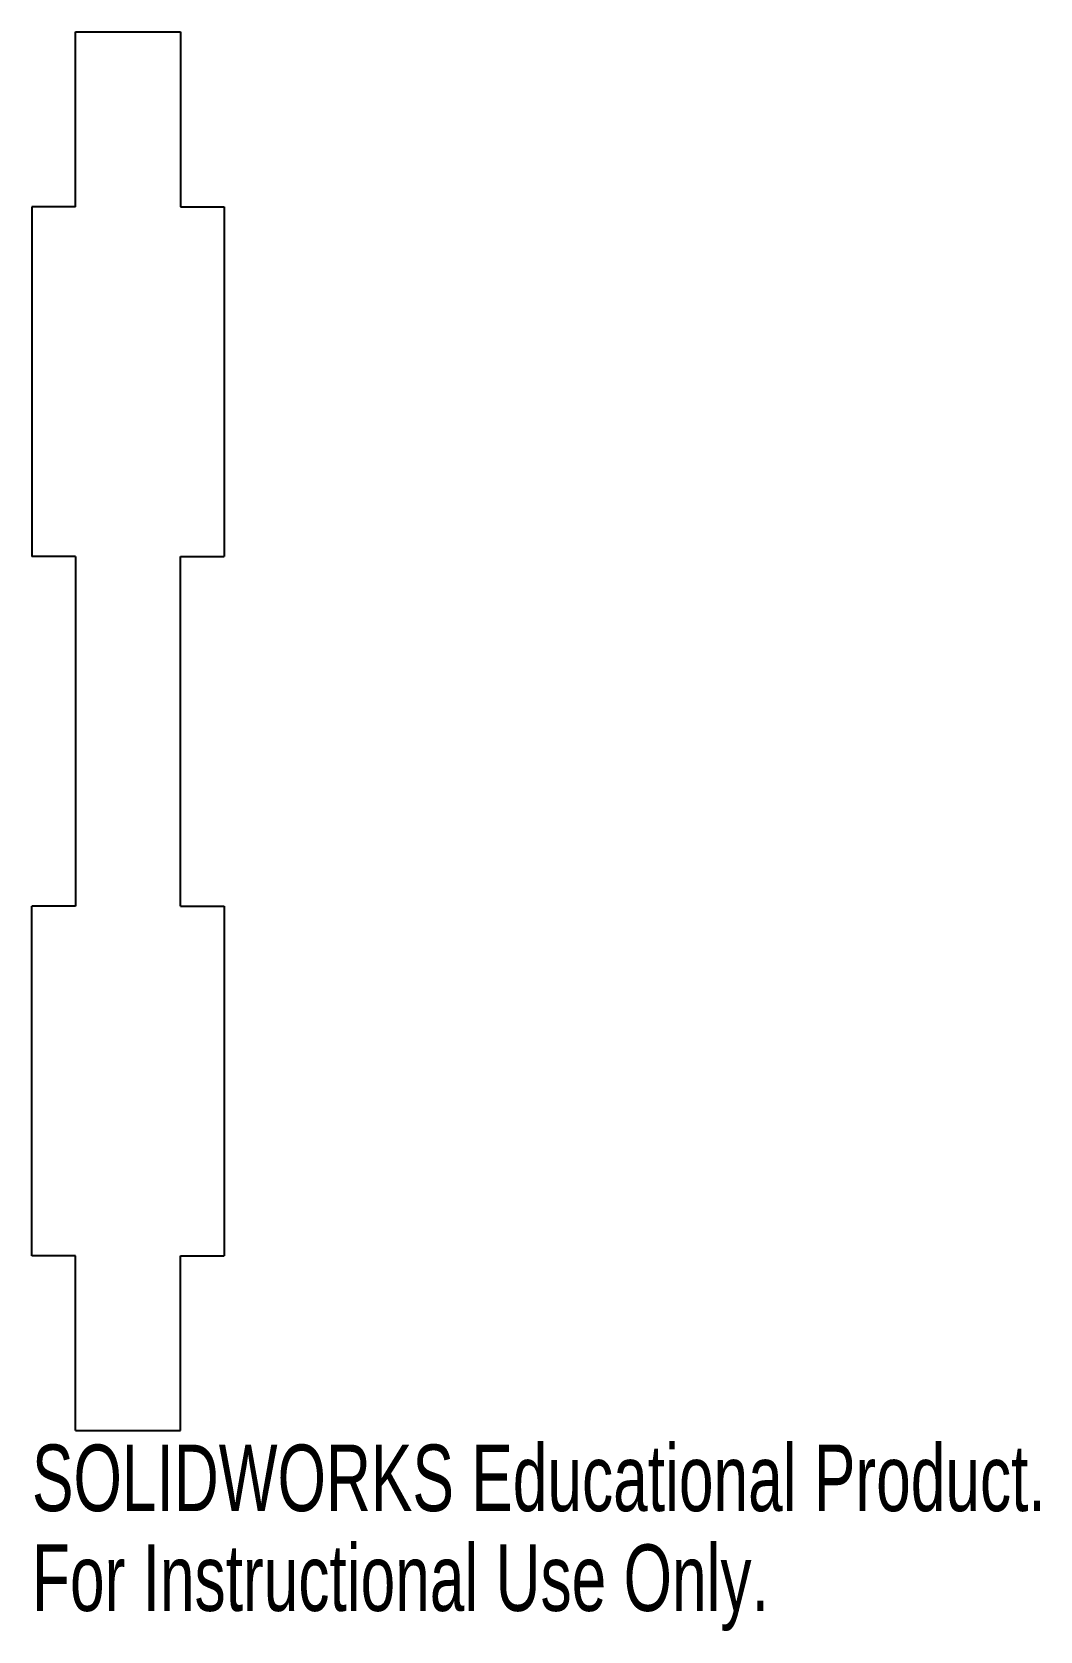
# Model space of a CAD drawing. Header units: inches. Extents: x -0.12 to 2.76, y -0.57 to 4.
import ezdxf

# ---------------------------------------------------------------- set-up
doc = ezdxf.new("R2010")
doc.units = ezdxf.units.IN
doc.header["$MEASUREMENT"] = 0
doc.styles.add('SLDTEXTSTYLE0', font='TXT', dxfattribs={"width": 0.7})

msp = doc.modelspace()

# ---------------------------------------------------------------- linework, layer by layer
at = {"color": 7, "linetype": 'Continuous', "lineweight": 25}
for p, q in [((0, 4), (0.3, 4)), ((0, 3.5), (0, 4)), ((0.3, 4), (0.3, 3.5)), ((0, 3.5), (-0.125, 3.5)), ((-0.125, 3.5), (-0.125, 2.5)), ((0.3, 3.5), (0.425, 3.5)), ((0.425, 3.5), (0.425, 2.5)), ((0, 2.5), (-0.125, 2.5)), ((0, 2.5), (0, 1.5)), ((0.3, 1.5), (0.3, 2.5)), ((0.3, 2.5), (0.425, 2.5)), ((0, 1.5), (-0.125, 1.5)), ((-0.125, 0.5), (-0.125, 1.5)), ((0.3, 1.5), (0.425, 1.5)), ((0.425, 1.5), (0.425, 0.5)), ((0, 0.5), (-0.125, 0.5)), ((0, 0), (0, 0.5)), ((0.3, 0), (0.3, 0.5)), ((0.3, 0.5), (0.425, 0.5)), ((0, 0), (0.3, 0))]:
    msp.add_line(p, q, dxfattribs=at)

# ---------------------------------------------------------------- texts
at = {"color": 7, "linetype": 'Continuous', "char_height": 0.1903, "attachment_point": 1, "style": 'SLDTEXTSTYLE0'}
for s, insert in [('SOLIDWORKS Educational Product.', (-0.125, -0.0401)), ('For Instructional Use Only.', (-0.125, -0.3256))]:
    msp.add_mtext(s, dxfattribs=dict(at, insert=insert))

doc.saveas('drawing.dxf')
